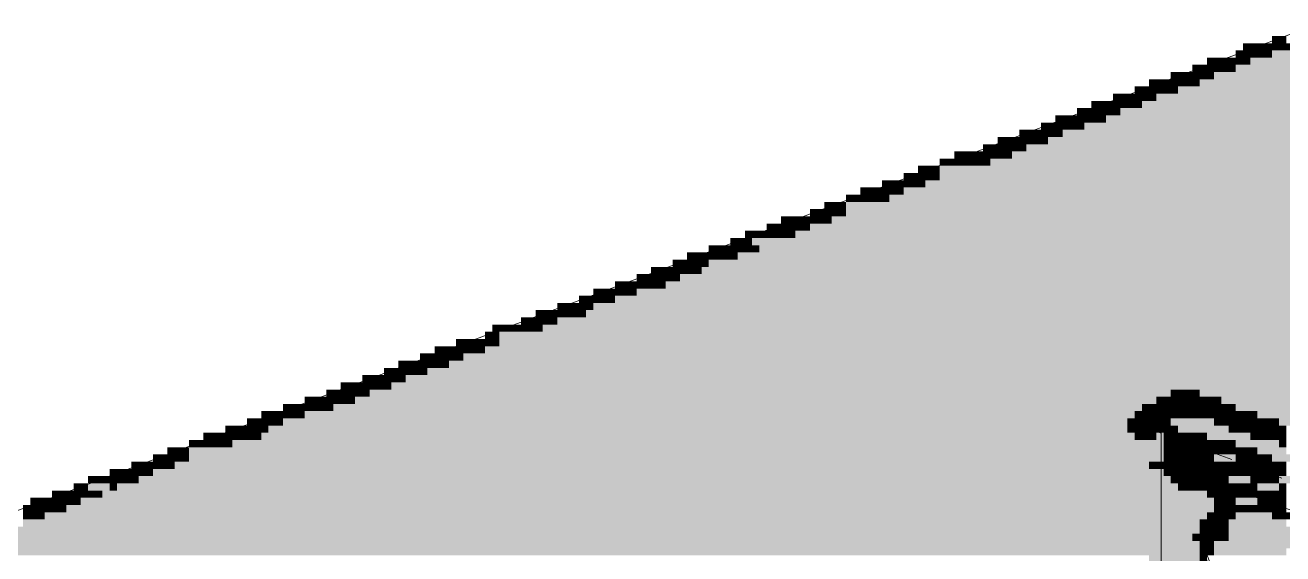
# Paper-space layout '03 3D Building and Roof' of a CAD drawing. Header units: millimetres. Extents: x 5 to 415, y 5 to 292.
# Drawn here: x 35.74 to 65.6, y 87.87 to 100.43 of the extents above; entities that cross this region are included whole.
import ezdxf

# ---------------------------------------------------------------- set-up
doc = ezdxf.new("R2010")
doc.units = ezdxf.units.MM
doc.layers.add('EXISTING', color=7, linetype='Continuous')
doc.layers.add('IMAGES', color=7, linetype='Continuous')

# ---------------------------------------------------------------- blocks, each defined once
blk = doc.blocks.new('SHEET_03')
at = {"layer": 'EXISTING', "color": 250, "lineweight": 9}
for p, q in [((144.555, 129.728), (26.235, 85.404)), ((62.148, 90.944), (62.148, 91.075)), ((64.061, 91.232), (63.998, 91.256)), ((62.707, 90.734), (62.272, 90.897)), ((62.709, 90.788), (62.709, 90.055)), ((63.018, 90.618), (62.832, 90.688)), ((63.143, 90.702), (63.205, 90.679)), ((63.516, 90.431), (63.143, 90.571)), ((63.64, 90.516), (63.764, 90.469)), ((63.827, 90.315), (63.702, 90.361)), ((64.386, 90.105), (63.951, 90.268)), ((64.2, 90.306), (64.262, 90.283)), ((64.511, 90.19), (64.573, 90.166)), ((62.778, 90.029), (62.709, 90.055)), ((62.709, 90.055), (62.709, 86.688)), ((62.987, 89.951), (62.917, 89.977)), ((64.697, 89.989), (64.511, 90.059)), ((65.257, 89.779), (64.821, 89.942)), ((63.829, 89.635), (63.755, 89.663)), ((63.778, 89.654), (63.841, 89.631)), ((65.568, 89.663), (65.381, 89.733)), ((63.681, 88.007), (64.422, 89.413)), ((64.432, 89.366), (63.725, 88.024)), ((64.093, 89.536), (64.156, 89.513)), ((64.274, 89.469), (64.199, 89.497)), ((64.407, 89.419), (64.596, 89.348)), ((64.578, 89.388), (64.515, 89.412)), ((64.722, 89.301), (65.099, 89.159)), ((64.892, 89.27), (64.766, 89.317)), ((65.144, 89.176), (65.081, 89.2)), ((65.288, 89.089), (65.414, 89.042)), ((65.458, 89.058), (65.333, 89.105)), ((65.54, 88.994), (65.854, 88.877)), ((63.681, 88.218), (63.681, 88.007)), ((63.681, 87.904), (63.681, 88.11)), ((63.725, 88.127), (63.725, 87.99)), ((63.725, 88.024), (63.725, 88.094)), ((63.681, 88.007), (63.725, 88.024)), ((63.681, 88.007), (63.681, 87.937)), ((64.298, 86.373), (63.681, 88.007)), ((63.725, 87.954), (63.725, 88.024)), ((63.725, 88.024), (64.343, 86.39))]:
    blk.add_line(p, q, dxfattribs=at)
at = {"layer": 'IMAGES', "color": 7}
for points in [[(65.335, 100), (65.507, 100), (65.335, 100.171), (65.507, 100.171)], [(65.507, 100), (65.678, 100), (65.507, 100.171), (65.678, 100.171)], [(64.478, 99.657), (64.65, 99.657), (64.478, 99.829), (64.65, 99.829)], [(64.65, 99.829), (64.992, 99.829), (64.65, 100), (64.992, 100)], [(64.65, 99.657), (64.821, 99.657), (64.65, 99.829), (64.821, 99.829)], [(64.821, 99.657), (64.992, 99.657), (64.821, 99.829), (64.992, 99.829)], [(64.992, 99.829), (65.164, 99.829), (64.992, 100), (65.164, 100)], [(64.992, 99.657), (65.164, 99.657), (64.992, 99.829), (65.164, 99.829)], [(65.164, 99.829), (65.335, 99.829), (65.164, 100), (65.335, 100)], [(65.164, 99.657), (65.335, 99.657), (65.164, 99.829), (65.335, 99.829)], [(65.335, 99.829), (65.507, 99.829), (65.335, 100), (65.507, 100)], [(65.335, 99.657), (95.838, 99.657), (65.335, 99.829), (95.838, 99.829)], [(65.507, 99.829), (65.849, 99.829), (65.507, 100), (65.849, 100)], [(63.45, 99.314), (63.622, 99.314), (63.45, 99.486), (63.622, 99.486)], [(63.622, 99.314), (63.793, 99.314), (63.622, 99.486), (63.793, 99.486)], [(63.793, 99.486), (63.964, 99.486), (63.793, 99.657), (63.964, 99.657)], [(63.793, 99.314), (63.964, 99.314), (63.793, 99.486), (63.964, 99.486)], [(63.964, 99.486), (64.136, 99.486), (63.964, 99.657), (64.136, 99.657)], [(63.964, 99.314), (64.136, 99.314), (63.964, 99.486), (64.136, 99.486)], [(64.136, 99.486), (64.307, 99.486), (64.136, 99.657), (64.307, 99.657)], [(64.136, 99.314), (64.307, 99.314), (64.136, 99.486), (64.307, 99.486)], [(64.307, 99.486), (64.478, 99.486), (64.307, 99.657), (64.478, 99.657)], [(64.307, 99.314), (64.478, 99.314), (64.307, 99.486), (64.478, 99.486)], [(64.478, 99.486), (64.65, 99.486), (64.478, 99.657), (64.65, 99.657)], [(64.478, 99.314), (95.838, 99.314), (64.478, 99.486), (95.838, 99.486)], [(64.65, 99.486), (64.821, 99.486), (64.65, 99.657), (64.821, 99.657)], [(64.821, 99.486), (95.838, 99.486), (64.821, 99.657), (95.838, 99.657)], [(62.422, 98.971), (62.593, 98.971), (62.422, 99.143), (62.593, 99.143)], [(62.593, 98.971), (62.765, 98.971), (62.593, 99.143), (62.765, 99.143)], [(62.765, 98.971), (62.936, 98.971), (62.765, 99.143), (62.936, 99.143)], [(62.936, 99.143), (63.107, 99.143), (62.936, 99.314), (63.107, 99.314)], [(62.936, 98.971), (63.107, 98.971), (62.936, 99.143), (63.107, 99.143)], [(63.107, 99.143), (63.279, 99.143), (63.107, 99.314), (63.279, 99.314)], [(63.107, 98.971), (63.279, 98.971), (63.107, 99.143), (63.279, 99.143)], [(63.279, 99.143), (63.45, 99.143), (63.279, 99.314), (63.45, 99.314)], [(63.279, 98.971), (63.45, 98.971), (63.279, 99.143), (63.45, 99.143)], [(63.45, 98.971), (63.622, 98.971), (63.45, 99.314), (63.622, 99.314)], [(63.622, 99.143), (63.793, 99.143), (63.622, 99.314), (63.793, 99.314)], [(63.622, 98.971), (95.324, 98.971), (63.622, 99.143), (95.324, 99.143)], [(63.793, 99.143), (63.964, 99.143), (63.793, 99.314), (63.964, 99.314)], [(63.964, 99.143), (95.838, 99.143), (63.964, 99.314), (95.838, 99.314)], [(62.079, 98.8), (62.251, 98.8), (62.079, 98.971), (62.251, 98.971)], [(62.251, 98.8), (62.422, 98.8), (62.251, 98.971), (62.422, 98.971)], [(62.422, 98.8), (62.593, 98.8), (62.422, 98.971), (62.593, 98.971)], [(62.593, 98.8), (62.936, 98.8), (62.593, 98.971), (62.936, 98.971)], [(62.936, 98.8), (63.107, 98.8), (62.936, 98.971), (63.107, 98.971)], [(63.107, 98.8), (94.981, 98.8), (63.107, 98.971), (94.981, 98.971)], [(61.051, 98.457), (61.222, 98.457), (61.051, 98.629), (61.222, 98.629)], [(61.222, 98.457), (61.394, 98.457), (61.222, 98.629), (61.394, 98.629)], [(61.394, 98.457), (61.565, 98.457), (61.394, 98.629), (61.565, 98.629)], [(61.565, 98.629), (61.737, 98.629), (61.565, 98.8), (61.737, 98.8)], [(61.565, 98.457), (61.737, 98.457), (61.565, 98.629), (61.737, 98.629)], [(61.737, 98.629), (61.908, 98.629), (61.737, 98.8), (61.908, 98.8)], [(61.737, 98.457), (61.908, 98.457), (61.737, 98.629), (61.908, 98.629)], [(61.908, 98.629), (62.079, 98.629), (61.908, 98.8), (62.079, 98.8)], [(61.908, 98.457), (62.079, 98.457), (61.908, 98.629), (62.079, 98.629)], [(62.079, 98.629), (62.251, 98.629), (62.079, 98.8), (62.251, 98.8)], [(62.079, 98.457), (62.251, 98.457), (62.079, 98.629), (62.251, 98.629)], [(62.251, 98.629), (62.422, 98.629), (62.251, 98.8), (62.422, 98.8)], [(62.251, 98.457), (94.124, 98.457), (62.251, 98.629), (94.124, 98.629)], [(62.422, 98.629), (62.593, 98.629), (62.422, 98.8), (62.593, 98.8)], [(62.593, 98.629), (94.467, 98.629), (62.593, 98.8), (94.467, 98.8)], [(60.194, 98.114), (60.366, 98.114), (60.194, 98.286), (60.366, 98.286)], [(60.366, 98.114), (60.537, 98.114), (60.366, 98.286), (60.537, 98.286)], [(60.537, 98.114), (60.708, 98.114), (60.537, 98.286), (60.708, 98.286)], [(60.708, 98.286), (60.88, 98.286), (60.708, 98.457), (60.88, 98.457)], [(60.708, 98.114), (60.88, 98.114), (60.708, 98.286), (60.88, 98.286)], [(60.88, 98.286), (61.051, 98.286), (60.88, 98.457), (61.051, 98.457)], [(60.88, 98.114), (61.051, 98.114), (60.88, 98.286), (61.051, 98.286)], [(61.051, 98.286), (61.222, 98.286), (61.051, 98.457), (61.222, 98.457)], [(61.051, 98.114), (61.394, 98.114), (61.051, 98.286), (61.394, 98.286)], [(61.222, 98.286), (61.394, 98.286), (61.222, 98.457), (61.394, 98.457)], [(61.394, 98.286), (61.565, 98.286), (61.394, 98.457), (61.565, 98.457)], [(61.394, 98.114), (93.096, 98.114), (61.394, 98.286), (93.096, 98.286)], [(61.565, 98.286), (61.737, 98.286), (61.565, 98.457), (61.737, 98.457)], [(61.737, 98.286), (93.781, 98.286), (61.737, 98.457), (93.781, 98.457)], [(59.337, 97.771), (59.509, 97.771), (59.337, 97.943), (59.509, 97.943)], [(59.509, 97.771), (59.68, 97.771), (59.509, 97.943), (59.68, 97.943)], [(59.68, 97.771), (59.852, 97.771), (59.68, 97.943), (59.852, 97.943)], [(59.852, 97.943), (60.023, 97.943), (59.852, 98.114), (60.023, 98.114)], [(59.852, 97.771), (60.023, 97.771), (59.852, 97.943), (60.023, 97.943)], [(60.023, 97.943), (60.194, 97.943), (60.023, 98.114), (60.194, 98.114)], [(60.023, 97.771), (60.194, 97.771), (60.023, 97.943), (60.194, 97.943)], [(60.194, 97.943), (60.366, 97.943), (60.194, 98.114), (60.366, 98.114)], [(60.194, 97.771), (60.366, 97.771), (60.194, 97.943), (60.366, 97.943)], [(60.366, 97.943), (60.537, 97.943), (60.366, 98.114), (60.537, 98.114)], [(60.366, 97.771), (79.558, 97.771), (60.366, 97.943), (79.558, 97.943)], [(60.537, 97.943), (60.708, 97.943), (60.537, 98.114), (60.708, 98.114)], [(60.708, 97.943), (60.88, 97.943), (60.708, 98.114), (60.88, 98.114)], [(60.88, 97.943), (92.925, 97.943), (60.88, 98.114), (92.925, 98.114)], [(58.823, 97.6), (58.995, 97.6), (58.823, 97.771), (58.995, 97.771)], [(58.995, 97.6), (59.166, 97.6), (58.995, 97.771), (59.166, 97.771)], [(59.166, 97.6), (59.337, 97.6), (59.166, 97.771), (59.337, 97.771)], [(59.337, 97.6), (59.509, 97.6), (59.337, 97.771), (59.509, 97.771)], [(59.509, 97.6), (59.68, 97.6), (59.509, 97.771), (59.68, 97.771)], [(59.68, 97.6), (59.852, 97.6), (59.68, 97.771), (59.852, 97.771)], [(59.852, 97.6), (60.023, 97.6), (59.852, 97.771), (60.023, 97.771)], [(60.023, 97.6), (79.044, 97.6), (60.023, 97.771), (79.044, 97.771)], [(57.795, 97.257), (57.967, 97.257), (57.795, 97.429), (57.967, 97.429)], [(57.967, 97.257), (58.138, 97.257), (57.967, 97.429), (58.138, 97.429)], [(58.138, 97.257), (58.309, 97.257), (58.138, 97.429), (58.309, 97.429)], [(58.309, 97.257), (58.652, 97.257), (58.309, 97.429), (58.652, 97.429)], [(58.481, 97.429), (58.652, 97.429), (58.481, 97.6), (58.652, 97.6)], [(58.652, 97.429), (58.823, 97.429), (58.652, 97.6), (58.823, 97.6)], [(58.652, 97.257), (58.823, 97.257), (58.652, 97.429), (58.823, 97.429)], [(58.823, 97.429), (58.995, 97.429), (58.823, 97.6), (58.995, 97.6)], [(58.823, 97.257), (58.995, 97.257), (58.823, 97.429), (58.995, 97.429)], [(58.995, 97.257), (59.166, 97.257), (58.995, 97.6), (59.166, 97.6)], [(59.166, 97.429), (59.337, 97.429), (59.166, 97.6), (59.337, 97.6)], [(59.166, 97.257), (78.701, 97.257), (59.166, 97.429), (78.701, 97.429)], [(59.337, 97.429), (59.509, 97.429), (59.337, 97.6), (59.509, 97.6)], [(59.509, 97.429), (78.701, 97.429), (59.509, 97.6), (78.701, 97.6)], [(56.938, 96.914), (57.11, 96.914), (56.938, 97.086), (57.11, 97.086)], [(57.11, 96.914), (57.281, 96.914), (57.11, 97.086), (57.281, 97.086)], [(57.281, 96.914), (57.452, 96.914), (57.281, 97.086), (57.452, 97.086)], [(57.452, 97.086), (57.624, 97.086), (57.452, 97.257), (57.624, 97.257)], [(57.452, 96.914), (57.967, 96.914), (57.452, 97.086), (57.967, 97.086)], [(57.624, 97.086), (57.795, 97.086), (57.624, 97.257), (57.795, 97.257)], [(57.795, 97.086), (57.967, 97.086), (57.795, 97.257), (57.967, 97.257)], [(57.967, 97.086), (58.138, 97.086), (57.967, 97.257), (58.138, 97.257)], [(57.967, 96.914), (78.873, 96.914), (57.967, 97.086), (78.873, 97.086)], [(58.138, 97.086), (58.309, 97.086), (58.138, 97.257), (58.309, 97.257)], [(58.309, 97.086), (58.652, 97.086), (58.309, 97.257), (58.652, 97.257)], [(58.652, 97.086), (78.53, 97.086), (58.652, 97.257), (78.53, 97.257)], [(56.082, 96.571), (56.253, 96.571), (56.082, 96.743), (56.253, 96.743)], [(56.253, 96.571), (56.424, 96.571), (56.253, 96.743), (56.424, 96.743)], [(56.424, 96.571), (56.596, 96.571), (56.424, 96.743), (56.596, 96.743)], [(56.596, 96.743), (56.767, 96.743), (56.596, 96.914), (56.767, 96.914)], [(56.596, 96.571), (56.938, 96.571), (56.596, 96.743), (56.938, 96.743)], [(56.767, 96.743), (56.938, 96.743), (56.767, 96.914), (56.938, 96.914)], [(56.938, 96.743), (57.11, 96.743), (56.938, 96.914), (57.11, 96.914)], [(56.938, 96.571), (57.11, 96.571), (56.938, 96.743), (57.11, 96.743)], [(57.11, 96.743), (57.452, 96.743), (57.11, 96.914), (57.452, 96.914)], [(57.11, 96.571), (79.216, 96.571), (57.11, 96.743), (79.216, 96.743)], [(57.452, 96.743), (79.044, 96.743), (57.452, 96.914), (79.044, 96.914)], [(55.567, 96.4), (55.739, 96.4), (55.567, 96.571), (55.739, 96.571)], [(55.739, 96.4), (55.91, 96.4), (55.739, 96.571), (55.91, 96.571)], [(55.91, 96.4), (56.082, 96.4), (55.91, 96.571), (56.082, 96.571)], [(56.082, 96.4), (56.253, 96.4), (56.082, 96.571), (56.253, 96.571)], [(56.253, 96.4), (56.596, 96.4), (56.253, 96.571), (56.596, 96.571)], [(56.596, 96.4), (79.216, 96.4), (56.596, 96.571), (79.216, 96.571)], [(54.711, 96.057), (54.882, 96.057), (54.711, 96.229), (54.882, 96.229)], [(54.882, 96.057), (55.053, 96.057), (54.882, 96.229), (55.053, 96.229)], [(55.053, 96.057), (55.225, 96.057), (55.053, 96.229), (55.225, 96.229)], [(55.225, 96.229), (55.396, 96.229), (55.225, 96.4), (55.396, 96.4)], [(55.225, 96.057), (55.739, 96.057), (55.225, 96.229), (55.739, 96.229)], [(55.396, 96.229), (55.739, 96.229), (55.396, 96.4), (55.739, 96.4)], [(55.739, 96.229), (55.91, 96.229), (55.739, 96.4), (55.91, 96.4)], [(55.739, 96.057), (79.216, 96.057), (55.739, 96.229), (79.216, 96.229)], [(55.91, 96.229), (56.082, 96.229), (55.91, 96.4), (56.082, 96.4)], [(56.082, 96.229), (56.253, 96.229), (56.082, 96.4), (56.253, 96.4)], [(56.253, 96.229), (79.216, 96.229), (56.253, 96.4), (79.216, 96.4)], [(53.682, 95.714), (53.854, 95.714), (53.682, 95.886), (53.854, 95.886)], [(53.854, 95.714), (54.025, 95.714), (53.854, 95.886), (54.025, 95.886)], [(54.025, 95.714), (54.197, 95.714), (54.025, 95.886), (54.197, 95.886)], [(54.197, 95.714), (54.368, 95.714), (54.197, 95.886), (54.368, 95.886)], [(54.368, 95.886), (54.539, 95.886), (54.368, 96.057), (54.539, 96.057)], [(54.368, 95.714), (54.539, 95.714), (54.368, 95.886), (54.539, 95.886)], [(54.539, 95.886), (54.711, 95.886), (54.539, 96.057), (54.711, 96.057)], [(54.539, 95.714), (54.711, 95.714), (54.539, 95.886), (54.711, 95.886)], [(54.711, 95.886), (54.882, 95.886), (54.711, 96.057), (54.882, 96.057)], [(54.711, 95.714), (54.882, 95.714), (54.711, 95.886), (54.882, 95.886)], [(54.882, 95.886), (55.225, 95.886), (54.882, 96.057), (55.225, 96.057)], [(54.882, 95.714), (79.216, 95.714), (54.882, 95.886), (79.216, 95.886)], [(55.225, 95.886), (79.216, 95.886), (55.225, 96.057), (79.216, 96.057)], [(52.826, 95.371), (52.997, 95.371), (52.826, 95.543), (52.997, 95.543)], [(52.997, 95.371), (53.168, 95.371), (52.997, 95.543), (53.168, 95.543)], [(53.168, 95.371), (53.511, 95.371), (53.168, 95.543), (53.511, 95.543)], [(53.34, 95.543), (53.511, 95.543), (53.34, 95.714), (53.511, 95.714)], [(53.511, 95.543), (53.682, 95.543), (53.511, 95.714), (53.682, 95.714)], [(53.511, 95.371), (53.682, 95.371), (53.511, 95.543), (53.682, 95.543)], [(53.682, 95.543), (53.854, 95.543), (53.682, 95.714), (53.854, 95.714)], [(53.682, 95.371), (53.854, 95.371), (53.682, 95.543), (53.854, 95.543)], [(53.854, 95.543), (54.025, 95.543), (53.854, 95.714), (54.025, 95.714)], [(53.854, 95.371), (54.025, 95.371), (53.854, 95.543), (54.025, 95.543)], [(54.025, 95.543), (54.368, 95.543), (54.025, 95.714), (54.368, 95.714)], [(54.025, 95.371), (79.216, 95.371), (54.025, 95.543), (79.216, 95.543)], [(54.368, 95.543), (79.216, 95.543), (54.368, 95.714), (79.216, 95.714)], [(52.483, 95.2), (52.654, 95.2), (52.483, 95.371), (52.654, 95.371)], [(52.654, 95.2), (52.826, 95.2), (52.654, 95.371), (52.826, 95.371)], [(52.826, 95.2), (52.997, 95.2), (52.826, 95.371), (52.997, 95.371)], [(52.997, 95.2), (53.511, 95.2), (52.997, 95.371), (53.511, 95.371)], [(53.511, 95.2), (79.216, 95.2), (53.511, 95.371), (79.216, 95.371)], [(51.455, 94.857), (51.626, 94.857), (51.455, 95.029), (51.626, 95.029)], [(51.626, 94.857), (51.797, 94.857), (51.626, 95.029), (51.797, 95.029)], [(51.797, 94.857), (51.969, 94.857), (51.797, 95.029), (51.969, 95.029)], [(51.969, 95.029), (52.14, 95.029), (51.969, 95.2), (52.14, 95.2)], [(51.969, 94.857), (52.312, 94.857), (51.969, 95.029), (52.312, 95.029)], [(52.14, 95.029), (52.312, 95.029), (52.14, 95.2), (52.312, 95.2)], [(52.312, 95.029), (52.654, 95.029), (52.312, 95.2), (52.654, 95.2)], [(52.312, 94.857), (52.483, 94.857), (52.312, 95.029), (52.483, 95.029)], [(52.483, 94.857), (52.654, 94.857), (52.483, 95.029), (52.654, 95.029)], [(52.654, 95.029), (52.826, 95.029), (52.654, 95.2), (52.826, 95.2)], [(52.654, 94.857), (79.216, 94.857), (52.654, 95.029), (79.216, 95.029)], [(52.826, 95.029), (52.997, 95.029), (52.826, 95.2), (52.997, 95.2)], [(52.997, 95.029), (53.168, 95.029), (52.997, 95.2), (53.168, 95.2)], [(53.168, 95.029), (79.216, 95.029), (53.168, 95.2), (79.216, 95.2)], [(50.598, 94.514), (50.769, 94.514), (50.598, 94.686), (50.769, 94.686)], [(50.769, 94.514), (50.941, 94.514), (50.769, 94.686), (50.941, 94.686)], [(50.941, 94.514), (51.112, 94.514), (50.941, 94.686), (51.112, 94.686)], [(51.112, 94.686), (51.283, 94.686), (51.112, 94.857), (51.283, 94.857)], [(51.112, 94.514), (51.283, 94.514), (51.112, 94.686), (51.283, 94.686)], [(51.283, 94.686), (51.455, 94.686), (51.283, 94.857), (51.455, 94.857)], [(51.283, 94.514), (51.455, 94.514), (51.283, 94.686), (51.455, 94.686)], [(51.455, 94.686), (51.626, 94.686), (51.455, 94.857), (51.626, 94.857)], [(51.455, 94.514), (51.626, 94.514), (51.455, 94.686), (51.626, 94.686)], [(51.626, 94.686), (51.797, 94.686), (51.626, 94.857), (51.797, 94.857)], [(51.626, 94.514), (51.797, 94.514), (51.626, 94.686), (51.797, 94.686)], [(51.797, 94.686), (51.969, 94.686), (51.797, 94.857), (51.969, 94.857)], [(51.797, 94.514), (79.216, 94.514), (51.797, 94.686), (79.216, 94.686)], [(51.969, 94.686), (79.216, 94.686), (51.969, 94.857), (79.216, 94.857)], [(50.255, 94.343), (50.427, 94.343), (50.255, 94.514), (50.427, 94.514)], [(50.427, 94.343), (50.598, 94.343), (50.427, 94.514), (50.598, 94.514)], [(50.598, 94.343), (50.769, 94.343), (50.598, 94.514), (50.769, 94.514)], [(50.769, 94.343), (50.941, 94.343), (50.769, 94.514), (50.941, 94.514)], [(50.941, 94.343), (51.112, 94.343), (50.941, 94.514), (51.112, 94.514)], [(51.112, 94.343), (51.283, 94.343), (51.112, 94.514), (51.283, 94.514)], [(51.283, 94.343), (79.216, 94.343), (51.283, 94.514), (79.216, 94.514)], [(49.227, 94), (49.398, 94), (49.227, 94.171), (49.398, 94.171)], [(49.398, 94), (49.57, 94), (49.398, 94.171), (49.57, 94.171)], [(49.57, 94), (49.741, 94), (49.57, 94.171), (49.741, 94.171)], [(49.741, 94.171), (49.912, 94.171), (49.741, 94.343), (49.912, 94.343)], [(49.741, 94), (50.084, 94), (49.741, 94.171), (50.084, 94.171)], [(49.912, 94.171), (50.084, 94.171), (49.912, 94.343), (50.084, 94.343)], [(50.084, 94.171), (50.255, 94.171), (50.084, 94.343), (50.255, 94.343)], [(50.084, 94), (50.255, 94), (50.084, 94.171), (50.255, 94.171)], [(50.255, 94.171), (50.427, 94.171), (50.255, 94.343), (50.427, 94.343)], [(50.255, 94), (79.216, 94), (50.255, 94.171), (79.216, 94.171)], [(50.427, 94.171), (50.598, 94.171), (50.427, 94.343), (50.598, 94.343)], [(50.598, 94.171), (50.769, 94.171), (50.598, 94.343), (50.769, 94.343)], [(50.769, 94.171), (50.941, 94.171), (50.769, 94.343), (50.941, 94.343)], [(50.941, 94.171), (79.216, 94.171), (50.941, 94.343), (79.216, 94.343)], [(48.37, 93.657), (48.542, 93.657), (48.37, 93.829), (48.542, 93.829)], [(48.542, 93.657), (48.884, 93.657), (48.542, 93.829), (48.884, 93.829)], [(48.884, 93.829), (49.056, 93.829), (48.884, 94), (49.056, 94)], [(48.884, 93.657), (49.056, 93.657), (48.884, 93.829), (49.056, 93.829)], [(49.056, 93.829), (49.227, 93.829), (49.056, 94), (49.227, 94)], [(49.056, 93.657), (49.227, 93.657), (49.056, 93.829), (49.227, 93.829)], [(49.227, 93.829), (49.398, 93.829), (49.227, 94), (49.398, 94)], [(49.227, 93.657), (79.216, 93.657), (49.227, 93.829), (79.216, 93.829)], [(49.398, 93.829), (49.57, 93.829), (49.398, 94), (49.57, 94)], [(49.57, 93.829), (49.741, 93.829), (49.57, 94), (49.741, 94)], [(49.741, 93.829), (79.216, 93.829), (49.741, 94), (79.216, 94)], [(47.513, 93.314), (47.685, 93.314), (47.513, 93.486), (47.685, 93.486)], [(47.685, 93.314), (47.856, 93.314), (47.685, 93.486), (47.856, 93.486)], [(47.856, 93.486), (48.027, 93.486), (47.856, 93.657), (48.027, 93.657)], [(47.856, 93.314), (48.027, 93.314), (47.856, 93.486), (48.027, 93.486)], [(48.027, 93.486), (48.37, 93.486), (48.027, 93.657), (48.37, 93.657)], [(48.027, 93.314), (48.199, 93.314), (48.027, 93.486), (48.199, 93.486)], [(48.199, 93.314), (48.37, 93.314), (48.199, 93.486), (48.37, 93.486)], [(48.37, 93.486), (48.542, 93.486), (48.37, 93.657), (48.542, 93.657)], [(48.37, 93.314), (79.216, 93.314), (48.37, 93.486), (79.216, 93.486)], [(48.542, 93.486), (48.713, 93.486), (48.542, 93.657), (48.713, 93.657)], [(48.713, 93.486), (48.884, 93.486), (48.713, 93.657), (48.884, 93.657)], [(48.884, 93.486), (49.056, 93.486), (48.884, 93.657), (49.056, 93.657)], [(49.056, 93.486), (79.216, 93.486), (49.056, 93.657), (79.216, 93.657)], [(46.828, 93.143), (47.171, 93.143), (46.828, 93.314), (47.171, 93.314)], [(47.171, 93.143), (47.342, 93.143), (47.171, 93.314), (47.342, 93.314)], [(47.342, 93.143), (47.513, 93.143), (47.342, 93.314), (47.513, 93.314)], [(47.513, 93.143), (47.685, 93.143), (47.513, 93.314), (47.685, 93.314)], [(47.685, 93.143), (48.027, 93.143), (47.685, 93.314), (48.027, 93.314)], [(48.027, 93.143), (79.216, 93.143), (48.027, 93.314), (79.216, 93.314)], [(45.971, 92.8), (46.142, 92.8), (45.971, 92.971), (46.142, 92.971)], [(46.142, 92.8), (46.314, 92.8), (46.142, 92.971), (46.314, 92.971)], [(46.314, 92.8), (46.485, 92.8), (46.314, 92.971), (46.485, 92.971)], [(46.485, 92.8), (46.657, 92.8), (46.485, 92.971), (46.657, 92.971)], [(46.657, 92.971), (46.828, 92.971), (46.657, 93.143), (46.828, 93.143)], [(46.657, 92.8), (46.828, 92.8), (46.657, 92.971), (46.828, 92.971)], [(46.828, 92.971), (46.999, 92.971), (46.828, 93.143), (46.999, 93.143)], [(46.828, 92.8), (46.999, 92.8), (46.828, 92.971), (46.999, 92.971)], [(46.999, 92.971), (47.513, 92.971), (46.999, 93.143), (47.513, 93.143)], [(46.999, 92.8), (78.873, 92.8), (46.999, 92.971), (78.873, 92.971)], [(47.513, 92.971), (79.216, 92.971), (47.513, 93.143), (79.216, 93.143)], [(45.114, 92.457), (45.286, 92.457), (45.114, 92.629), (45.286, 92.629)], [(45.286, 92.457), (45.457, 92.457), (45.286, 92.629), (45.457, 92.629)], [(45.457, 92.629), (45.8, 92.629), (45.457, 92.8), (45.8, 92.8)], [(45.457, 92.457), (45.628, 92.457), (45.457, 92.629), (45.628, 92.629)], [(45.628, 92.457), (45.8, 92.457), (45.628, 92.629), (45.8, 92.629)], [(45.8, 92.629), (45.971, 92.629), (45.8, 92.8), (45.971, 92.8)], [(45.8, 92.457), (45.971, 92.457), (45.8, 92.629), (45.971, 92.629)], [(45.971, 92.629), (46.142, 92.629), (45.971, 92.8), (46.142, 92.8)], [(45.971, 92.457), (46.142, 92.457), (45.971, 92.629), (46.142, 92.629)], [(46.142, 92.629), (46.314, 92.629), (46.142, 92.8), (46.314, 92.8)], [(46.142, 92.457), (78.187, 92.457), (46.142, 92.629), (78.187, 92.629)], [(46.314, 92.629), (46.485, 92.629), (46.314, 92.8), (46.485, 92.8)], [(46.485, 92.629), (46.657, 92.629), (46.485, 92.8), (46.657, 92.8)], [(46.657, 92.629), (78.701, 92.629), (46.657, 92.8), (78.701, 92.8)], [(44.257, 92.114), (44.429, 92.114), (44.257, 92.286), (44.429, 92.286)], [(44.429, 92.114), (44.6, 92.114), (44.429, 92.286), (44.6, 92.286)], [(44.6, 92.286), (44.772, 92.286), (44.6, 92.457), (44.772, 92.457)], [(44.6, 92.114), (44.772, 92.114), (44.6, 92.286), (44.772, 92.286)], [(44.772, 92.286), (44.943, 92.286), (44.772, 92.457), (44.943, 92.457)], [(44.772, 92.114), (45.114, 92.114), (44.772, 92.286), (45.114, 92.286)], [(44.943, 92.286), (45.114, 92.286), (44.943, 92.457), (45.114, 92.457)], [(45.114, 92.286), (45.286, 92.286), (45.114, 92.457), (45.286, 92.457)], [(45.114, 92.114), (45.286, 92.114), (45.114, 92.286), (45.286, 92.286)], [(45.286, 92.286), (45.457, 92.286), (45.286, 92.457), (45.457, 92.457)], [(45.286, 92.114), (77.159, 92.114), (45.286, 92.286), (77.159, 92.286)], [(45.457, 92.286), (45.8, 92.286), (45.457, 92.457), (45.8, 92.457)], [(45.8, 92.286), (77.673, 92.286), (45.8, 92.457), (77.673, 92.457)], [(43.743, 91.943), (43.915, 91.943), (43.743, 92.114), (43.915, 92.114)], [(43.915, 91.943), (44.086, 91.943), (43.915, 92.114), (44.086, 92.114)], [(44.086, 91.943), (44.429, 91.943), (44.086, 92.114), (44.429, 92.114)], [(44.429, 91.943), (44.6, 91.943), (44.429, 92.114), (44.6, 92.114)], [(44.6, 91.943), (44.772, 91.943), (44.6, 92.114), (44.772, 92.114)], [(44.772, 91.943), (76.645, 91.943), (44.772, 92.114), (76.645, 92.114)], [(42.887, 91.6), (43.058, 91.6), (42.887, 91.771), (43.058, 91.771)], [(43.058, 91.6), (43.229, 91.6), (43.058, 91.771), (43.229, 91.771)], [(43.229, 91.771), (43.401, 91.771), (43.229, 91.943), (43.401, 91.943)], [(43.229, 91.6), (43.401, 91.6), (43.229, 91.771), (43.401, 91.771)], [(43.401, 91.771), (43.572, 91.771), (43.401, 91.943), (43.572, 91.943)], [(43.401, 91.429), (43.572, 91.429), (43.401, 91.771), (43.572, 91.771)], [(43.572, 91.771), (43.743, 91.771), (43.572, 91.943), (43.743, 91.943)], [(43.572, 91.6), (43.743, 91.6), (43.572, 91.771), (43.743, 91.771)], [(43.743, 91.771), (43.915, 91.771), (43.743, 91.943), (43.915, 91.943)], [(43.743, 91.6), (43.915, 91.6), (43.743, 91.771), (43.915, 91.771)], [(43.915, 91.771), (44.086, 91.771), (43.915, 91.943), (44.086, 91.943)], [(43.915, 91.6), (62.936, 91.6), (43.915, 91.771), (62.936, 91.771)], [(44.086, 91.771), (44.257, 91.771), (44.086, 91.943), (44.257, 91.943)], [(44.257, 91.771), (44.429, 91.771), (44.257, 91.943), (44.429, 91.943)], [(44.429, 91.771), (76.302, 91.771), (44.429, 91.943), (76.302, 91.943)], [(62.936, 91.6), (63.107, 91.6), (62.936, 91.771), (63.107, 91.771)], [(63.107, 91.6), (63.45, 91.6), (63.107, 91.771), (63.45, 91.771)], [(63.45, 91.6), (63.622, 91.6), (63.45, 91.771), (63.622, 91.771)], [(63.622, 91.6), (75.788, 91.6), (63.622, 91.771), (75.788, 91.771)], [(41.858, 91.257), (42.03, 91.257), (41.858, 91.429), (42.03, 91.429)], [(42.03, 91.257), (42.201, 91.257), (42.03, 91.429), (42.201, 91.429)], [(42.201, 91.257), (42.373, 91.257), (42.201, 91.429), (42.373, 91.429)], [(42.373, 91.429), (42.544, 91.429), (42.373, 91.6), (42.544, 91.6)], [(42.373, 91.257), (42.544, 91.257), (42.373, 91.429), (42.544, 91.429)], [(42.544, 91.429), (42.715, 91.429), (42.544, 91.6), (42.715, 91.6)], [(42.544, 91.257), (42.715, 91.257), (42.544, 91.429), (42.715, 91.429)], [(42.715, 91.429), (42.887, 91.429), (42.715, 91.6), (42.887, 91.6)], [(42.715, 91.257), (42.887, 91.257), (42.715, 91.429), (42.887, 91.429)], [(42.887, 91.429), (43.058, 91.429), (42.887, 91.6), (43.058, 91.6)], [(42.887, 91.257), (43.058, 91.257), (42.887, 91.429), (43.058, 91.429)], [(43.058, 91.429), (43.229, 91.429), (43.058, 91.6), (43.229, 91.6)], [(43.058, 91.257), (62.251, 91.257), (43.058, 91.429), (62.251, 91.429)], [(43.229, 91.429), (43.401, 91.429), (43.229, 91.6), (43.401, 91.6)], [(43.572, 91.429), (62.593, 91.429), (43.572, 91.6), (62.593, 91.6)], [(62.251, 91.257), (62.422, 91.257), (62.251, 91.429), (62.422, 91.429)], [(62.422, 91.257), (62.593, 91.257), (62.422, 91.429), (62.593, 91.429)], [(62.593, 91.429), (62.765, 91.429), (62.593, 91.6), (62.765, 91.6)], [(62.593, 91.257), (62.765, 91.257), (62.593, 91.429), (62.765, 91.429)], [(62.765, 91.429), (62.936, 91.429), (62.765, 91.6), (62.936, 91.6)], [(62.765, 91.257), (62.936, 91.257), (62.765, 91.429), (62.936, 91.429)], [(62.936, 91.429), (63.107, 91.429), (62.936, 91.6), (63.107, 91.6)], [(62.936, 91.257), (63.107, 91.257), (62.936, 91.429), (63.107, 91.429)], [(63.107, 91.429), (63.45, 91.429), (63.107, 91.6), (63.45, 91.6)], [(63.107, 91.257), (63.279, 91.257), (63.107, 91.429), (63.279, 91.429)], [(63.279, 91.257), (63.45, 91.257), (63.279, 91.429), (63.45, 91.429)], [(63.45, 91.429), (63.622, 91.429), (63.45, 91.6), (63.622, 91.6)], [(63.45, 91.257), (63.622, 91.257), (63.45, 91.429), (63.622, 91.429)], [(63.622, 91.429), (63.964, 91.429), (63.622, 91.6), (63.964, 91.6)], [(63.622, 91.257), (63.793, 91.257), (63.622, 91.429), (63.793, 91.429)], [(63.793, 91.257), (63.964, 91.257), (63.793, 91.429), (63.964, 91.429)], [(63.964, 91.429), (64.136, 91.429), (63.964, 91.6), (64.136, 91.6)], [(63.964, 91.257), (64.136, 91.257), (63.964, 91.429), (64.136, 91.429)], [(64.136, 91.429), (75.274, 91.429), (64.136, 91.6), (75.274, 91.6)], [(64.136, 91.257), (64.307, 91.257), (64.136, 91.429), (64.307, 91.429)], [(64.307, 91.257), (64.478, 91.257), (64.307, 91.429), (64.478, 91.429)], [(64.478, 91.257), (75.103, 91.257), (64.478, 91.429), (75.103, 91.429)], [(41.002, 90.914), (41.173, 90.914), (41.002, 91.086), (41.173, 91.086)], [(41.173, 90.914), (41.344, 90.914), (41.173, 91.086), (41.344, 91.086)], [(41.344, 91.086), (41.516, 91.086), (41.344, 91.257), (41.516, 91.257)], [(41.344, 90.914), (41.516, 90.914), (41.344, 91.086), (41.516, 91.086)], [(41.516, 91.086), (41.687, 91.086), (41.516, 91.257), (41.687, 91.257)], [(41.516, 90.914), (41.687, 90.914), (41.516, 91.086), (41.687, 91.086)], [(41.687, 91.086), (41.858, 91.086), (41.687, 91.257), (41.858, 91.257)], [(41.687, 90.914), (41.858, 90.914), (41.687, 91.086), (41.858, 91.086)], [(41.858, 91.086), (42.03, 91.086), (41.858, 91.257), (42.03, 91.257)], [(41.858, 90.914), (61.908, 90.914), (41.858, 91.086), (61.908, 91.086)], [(42.03, 91.086), (42.201, 91.086), (42.03, 91.257), (42.201, 91.257)], [(42.201, 91.086), (42.373, 91.086), (42.201, 91.257), (42.373, 91.257)], [(42.373, 91.086), (62.079, 91.086), (42.373, 91.257), (62.079, 91.257)], [(61.908, 90.914), (62.079, 90.914), (61.908, 91.086), (62.079, 91.086)], [(62.079, 91.086), (62.251, 91.086), (62.079, 91.257), (62.251, 91.257)], [(62.079, 90.743), (62.251, 90.743), (62.079, 91.086), (62.251, 91.086)], [(62.251, 91.086), (62.422, 91.086), (62.251, 91.257), (62.422, 91.257)], [(62.251, 90.914), (62.422, 90.914), (62.251, 91.086), (62.422, 91.086)], [(62.422, 91.086), (62.593, 91.086), (62.422, 91.257), (62.593, 91.257)], [(62.422, 90.914), (62.593, 90.914), (62.422, 91.086), (62.593, 91.086)], [(62.593, 91.086), (62.765, 91.086), (62.593, 91.257), (62.765, 91.257)], [(62.593, 90.914), (62.765, 90.914), (62.593, 91.086), (62.765, 91.086)], [(62.765, 91.086), (62.936, 91.086), (62.765, 91.257), (62.936, 91.257)], [(62.765, 90.914), (62.936, 90.914), (62.765, 91.086), (62.936, 91.086)], [(62.936, 91.086), (63.107, 91.086), (62.936, 91.257), (63.107, 91.257)], [(62.936, 90.914), (63.964, 90.914), (62.936, 91.086), (63.964, 91.086)], [(63.107, 91.086), (63.45, 91.086), (63.107, 91.257), (63.45, 91.257)], [(63.45, 91.086), (63.622, 91.086), (63.45, 91.257), (63.622, 91.257)], [(63.622, 91.086), (63.793, 91.086), (63.622, 91.257), (63.793, 91.257)], [(63.793, 91.086), (63.964, 91.086), (63.793, 91.257), (63.964, 91.257)], [(63.964, 91.086), (64.136, 91.086), (63.964, 91.257), (64.136, 91.257)], [(63.964, 90.914), (64.136, 90.914), (63.964, 91.086), (64.136, 91.086)], [(64.136, 91.086), (64.307, 91.086), (64.136, 91.257), (64.307, 91.257)], [(64.136, 90.914), (64.307, 90.914), (64.136, 91.086), (64.307, 91.086)], [(64.307, 91.086), (64.478, 91.086), (64.307, 91.257), (64.478, 91.257)], [(64.307, 90.914), (64.478, 90.914), (64.307, 91.086), (64.478, 91.086)], [(64.478, 91.086), (64.821, 91.086), (64.478, 91.257), (64.821, 91.257)], [(64.478, 90.914), (64.65, 90.914), (64.478, 91.086), (64.65, 91.086)], [(64.65, 90.914), (64.992, 90.914), (64.65, 91.086), (64.992, 91.086)], [(64.821, 91.086), (64.992, 91.086), (64.821, 91.257), (64.992, 91.257)], [(64.992, 91.086), (74.589, 91.086), (64.992, 91.257), (74.589, 91.257)], [(64.992, 90.914), (65.164, 90.914), (64.992, 91.086), (65.164, 91.086)], [(65.164, 90.914), (65.335, 90.914), (65.164, 91.086), (65.335, 91.086)], [(65.335, 90.914), (65.507, 90.914), (65.335, 91.086), (65.507, 91.086)], [(65.507, 90.914), (73.903, 90.914), (65.507, 91.086), (73.903, 91.086)], [(40.488, 90.743), (40.659, 90.743), (40.488, 90.914), (40.659, 90.914)], [(40.659, 90.743), (40.83, 90.743), (40.659, 90.914), (40.83, 90.914)], [(40.83, 90.743), (41.002, 90.743), (40.83, 90.914), (41.002, 90.914)], [(41.002, 90.743), (41.173, 90.743), (41.002, 90.914), (41.173, 90.914)], [(41.173, 90.571), (41.344, 90.571), (41.173, 90.914), (41.344, 90.914)], [(41.344, 90.743), (41.516, 90.743), (41.344, 90.914), (41.516, 90.914)], [(41.516, 90.743), (61.908, 90.743), (41.516, 90.914), (61.908, 90.914)], [(61.908, 90.743), (62.079, 90.743), (61.908, 90.914), (62.079, 90.914)], [(62.251, 90.743), (62.422, 90.743), (62.251, 90.914), (62.422, 90.914)], [(62.422, 90.743), (62.593, 90.743), (62.422, 90.914), (62.593, 90.914)], [(62.593, 90.743), (62.765, 90.743), (62.593, 90.914), (62.765, 90.914)], [(62.765, 90.743), (63.107, 90.743), (62.765, 90.914), (63.107, 90.914)], [(63.107, 90.743), (64.307, 90.743), (63.107, 90.914), (64.307, 90.914)], [(64.307, 90.743), (64.65, 90.743), (64.307, 90.914), (64.65, 90.914)], [(64.65, 90.743), (64.821, 90.743), (64.65, 90.914), (64.821, 90.914)], [(64.821, 90.743), (64.992, 90.743), (64.821, 90.914), (64.992, 90.914)], [(64.992, 90.743), (65.164, 90.743), (64.992, 90.914), (65.164, 90.914)], [(65.164, 90.743), (65.335, 90.743), (65.164, 90.914), (65.335, 90.914)], [(65.335, 90.743), (65.507, 90.743), (65.335, 90.914), (65.507, 90.914)], [(65.507, 90.743), (65.678, 90.743), (65.507, 90.914), (65.678, 90.914)], [(39.631, 90.4), (39.802, 90.4), (39.631, 90.571), (39.802, 90.571)], [(39.802, 90.4), (39.973, 90.4), (39.802, 90.571), (39.973, 90.571)], [(39.973, 90.571), (40.145, 90.571), (39.973, 90.743), (40.145, 90.743)], [(39.973, 90.4), (40.145, 90.4), (39.973, 90.571), (40.145, 90.571)], [(40.145, 90.571), (40.316, 90.571), (40.145, 90.743), (40.316, 90.743)], [(40.145, 90.4), (40.316, 90.4), (40.145, 90.571), (40.316, 90.571)], [(40.316, 90.571), (40.488, 90.571), (40.316, 90.743), (40.488, 90.743)], [(40.316, 90.4), (40.488, 90.4), (40.316, 90.571), (40.488, 90.571)], [(40.488, 90.571), (40.659, 90.571), (40.488, 90.743), (40.659, 90.743)], [(40.488, 90.4), (40.659, 90.4), (40.488, 90.571), (40.659, 90.571)], [(40.659, 90.571), (41.002, 90.571), (40.659, 90.743), (41.002, 90.743)], [(40.659, 90.4), (62.422, 90.4), (40.659, 90.571), (62.422, 90.571)], [(41.002, 90.571), (41.173, 90.571), (41.002, 90.743), (41.173, 90.743)], [(41.344, 90.571), (62.079, 90.571), (41.344, 90.743), (62.079, 90.743)], [(62.079, 90.571), (62.251, 90.571), (62.079, 90.743), (62.251, 90.743)], [(62.251, 90.571), (62.422, 90.571), (62.251, 90.743), (62.422, 90.743)], [(62.422, 90.571), (62.593, 90.571), (62.422, 90.743), (62.593, 90.743)], [(62.422, 90.057), (62.593, 90.057), (62.422, 90.571), (62.593, 90.571)], [(62.593, 90.057), (62.765, 90.057), (62.593, 90.743), (62.765, 90.743)], [(62.765, 90.571), (62.936, 90.571), (62.765, 90.743), (62.936, 90.743)], [(62.765, 90.4), (63.107, 90.4), (62.765, 90.571), (63.107, 90.571)], [(62.936, 90.571), (63.107, 90.571), (62.936, 90.743), (63.107, 90.743)], [(63.107, 90.571), (63.45, 90.571), (63.107, 90.743), (63.45, 90.743)], [(63.107, 90.4), (63.279, 90.4), (63.107, 90.571), (63.279, 90.571)], [(63.279, 90.4), (63.45, 90.4), (63.279, 90.571), (63.45, 90.571)], [(63.45, 90.571), (63.622, 90.571), (63.45, 90.743), (63.622, 90.743)], [(63.45, 90.4), (63.622, 90.4), (63.45, 90.571), (63.622, 90.571)], [(63.622, 90.571), (63.793, 90.571), (63.622, 90.743), (63.793, 90.743)], [(63.622, 90.4), (63.793, 90.4), (63.622, 90.571), (63.793, 90.571)], [(63.793, 90.571), (64.821, 90.571), (63.793, 90.743), (64.821, 90.743)], [(63.793, 90.4), (63.964, 90.4), (63.793, 90.571), (63.964, 90.571)], [(63.964, 90.4), (64.307, 90.4), (63.964, 90.571), (64.307, 90.571)], [(64.307, 90.4), (64.478, 90.4), (64.307, 90.571), (64.478, 90.571)], [(64.478, 90.4), (65.507, 90.4), (64.478, 90.571), (65.507, 90.571)], [(64.821, 90.571), (64.992, 90.571), (64.821, 90.743), (64.992, 90.743)], [(64.992, 90.571), (65.164, 90.571), (64.992, 90.743), (65.164, 90.743)], [(65.164, 90.571), (65.507, 90.571), (65.164, 90.743), (65.507, 90.743)], [(65.507, 90.571), (65.678, 90.571), (65.507, 90.743), (65.678, 90.743)], [(65.507, 90.4), (65.678, 90.4), (65.507, 90.571), (65.678, 90.571)], [(38.774, 90.057), (38.945, 90.057), (38.774, 90.229), (38.945, 90.229)], [(38.945, 90.057), (39.288, 90.057), (38.945, 90.229), (39.288, 90.229)], [(39.117, 90.229), (39.288, 90.229), (39.117, 90.4), (39.288, 90.4)], [(39.288, 90.229), (39.459, 90.229), (39.288, 90.4), (39.459, 90.4)], [(39.288, 90.057), (39.631, 90.057), (39.288, 90.229), (39.631, 90.229)], [(39.459, 90.229), (39.631, 90.229), (39.459, 90.4), (39.631, 90.4)], [(39.631, 90.229), (40.145, 90.229), (39.631, 90.4), (40.145, 90.4)], [(39.631, 90.057), (62.422, 90.057), (39.631, 90.229), (62.422, 90.229)], [(40.145, 90.229), (62.422, 90.229), (40.145, 90.4), (62.422, 90.4)], [(62.765, 90.057), (62.936, 90.057), (62.765, 90.4), (62.936, 90.4)], [(62.936, 90.229), (63.279, 90.229), (62.936, 90.4), (63.279, 90.4)], [(62.936, 90.057), (63.107, 90.057), (62.936, 90.229), (63.107, 90.229)], [(63.107, 90.057), (63.45, 90.057), (63.107, 90.229), (63.45, 90.229)], [(63.279, 90.229), (63.45, 90.229), (63.279, 90.4), (63.45, 90.4)], [(63.45, 90.229), (63.793, 90.229), (63.45, 90.4), (63.793, 90.4)], [(63.45, 90.057), (63.622, 90.057), (63.45, 90.229), (63.622, 90.229)], [(63.622, 90.057), (63.793, 90.057), (63.622, 90.229), (63.793, 90.229)], [(63.793, 90.229), (63.964, 90.229), (63.793, 90.4), (63.964, 90.4)], [(63.793, 90.057), (63.964, 90.057), (63.793, 90.229), (63.964, 90.229)], [(63.964, 90.229), (64.136, 90.229), (63.964, 90.4), (64.136, 90.4)], [(63.964, 90.057), (64.478, 90.057), (63.964, 90.229), (64.478, 90.229)], [(64.136, 90.229), (64.307, 90.229), (64.136, 90.4), (64.307, 90.4)], [(64.307, 90.229), (64.478, 90.229), (64.307, 90.4), (64.478, 90.4)], [(64.478, 90.229), (64.65, 90.229), (64.478, 90.4), (64.65, 90.4)], [(64.478, 90.057), (64.65, 90.057), (64.478, 90.229), (64.65, 90.229)], [(64.65, 90.229), (64.821, 90.229), (64.65, 90.4), (64.821, 90.4)], [(64.65, 90.057), (64.821, 90.057), (64.65, 90.229), (64.821, 90.229)], [(64.821, 90.229), (64.992, 90.229), (64.821, 90.4), (64.992, 90.4)], [(64.821, 90.057), (64.992, 90.057), (64.821, 90.229), (64.992, 90.229)], [(64.992, 90.229), (65.678, 90.229), (64.992, 90.4), (65.678, 90.4)], [(64.992, 90.057), (65.164, 90.057), (64.992, 90.229), (65.164, 90.229)], [(65.164, 90.057), (65.335, 90.057), (65.164, 90.229), (65.335, 90.229)], [(65.335, 90.057), (66.363, 90.057), (65.335, 90.229), (66.363, 90.229)], [(37.746, 89.714), (37.917, 89.714), (37.746, 89.886), (37.917, 89.886)], [(37.917, 89.714), (38.088, 89.714), (37.917, 89.886), (38.088, 89.886)], [(38.088, 89.714), (38.431, 89.714), (38.088, 89.886), (38.431, 89.886)], [(38.26, 89.886), (38.431, 89.886), (38.26, 90.057), (38.431, 90.057)], [(38.431, 89.886), (38.603, 89.886), (38.431, 90.057), (38.603, 90.057)], [(38.431, 89.714), (38.774, 89.714), (38.431, 89.886), (38.774, 89.886)], [(38.603, 89.886), (38.774, 89.886), (38.603, 90.057), (38.774, 90.057)], [(38.774, 89.886), (38.945, 89.886), (38.774, 90.057), (38.945, 90.057)], [(38.774, 89.714), (62.422, 89.714), (38.774, 89.886), (62.422, 89.886)], [(38.945, 89.886), (39.117, 89.886), (38.945, 90.057), (39.117, 90.057)], [(39.117, 89.886), (39.288, 89.886), (39.117, 90.057), (39.288, 90.057)], [(39.288, 89.886), (62.422, 89.886), (39.288, 90.057), (62.422, 90.057)], [(62.422, 89.886), (62.593, 89.886), (62.422, 90.057), (62.593, 90.057)], [(62.422, 86.8), (62.593, 86.8), (62.422, 89.886), (62.593, 89.886)], [(62.593, 89.886), (62.765, 89.886), (62.593, 90.057), (62.765, 90.057)], [(62.593, 86.8), (62.765, 86.8), (62.593, 89.886), (62.765, 89.886)], [(62.765, 89.886), (62.936, 89.886), (62.765, 90.057), (62.936, 90.057)], [(62.765, 89.714), (62.936, 89.714), (62.765, 89.886), (62.936, 89.886)], [(62.936, 89.886), (63.107, 89.886), (62.936, 90.057), (63.107, 90.057)], [(62.936, 89.714), (63.107, 89.714), (62.936, 89.886), (63.107, 89.886)], [(63.107, 89.886), (63.279, 89.886), (63.107, 90.057), (63.279, 90.057)], [(63.107, 89.714), (63.45, 89.714), (63.107, 89.886), (63.45, 89.886)], [(63.279, 89.886), (63.45, 89.886), (63.279, 90.057), (63.45, 90.057)], [(63.45, 89.886), (63.622, 89.886), (63.45, 90.057), (63.622, 90.057)], [(63.45, 89.714), (63.622, 89.714), (63.45, 89.886), (63.622, 89.886)], [(63.622, 89.886), (63.964, 89.886), (63.622, 90.057), (63.964, 90.057)], [(63.622, 89.714), (63.793, 89.714), (63.622, 89.886), (63.793, 89.886)], [(63.793, 89.714), (63.964, 89.714), (63.793, 89.886), (63.964, 89.886)], [(63.964, 89.714), (64.136, 89.714), (63.964, 90.057), (64.136, 90.057)], [(64.136, 89.886), (64.307, 89.886), (64.136, 90.057), (64.307, 90.057)], [(64.136, 89.714), (64.307, 89.714), (64.136, 89.886), (64.307, 89.886)], [(64.307, 89.886), (64.478, 89.886), (64.307, 90.057), (64.478, 90.057)], [(64.307, 89.714), (64.478, 89.714), (64.307, 89.886), (64.478, 89.886)], [(64.478, 89.886), (64.65, 89.886), (64.478, 90.057), (64.65, 90.057)], [(64.478, 89.714), (64.65, 89.714), (64.478, 89.886), (64.65, 89.886)], [(64.65, 89.886), (64.821, 89.886), (64.65, 90.057), (64.821, 90.057)], [(64.65, 89.714), (64.821, 89.714), (64.65, 89.886), (64.821, 89.886)], [(64.821, 89.886), (64.992, 89.886), (64.821, 90.057), (64.992, 90.057)], [(64.821, 89.714), (65.164, 89.714), (64.821, 89.886), (65.164, 89.886)], [(64.992, 89.886), (65.164, 89.886), (64.992, 90.057), (65.164, 90.057)], [(65.164, 89.886), (65.335, 89.886), (65.164, 90.057), (65.335, 90.057)], [(65.164, 89.714), (65.335, 89.714), (65.164, 89.886), (65.335, 89.886)], [(65.335, 89.886), (65.507, 89.886), (65.335, 90.057), (65.507, 90.057)], [(65.335, 89.714), (65.507, 89.714), (65.335, 89.886), (65.507, 89.886)], [(65.507, 89.886), (65.678, 89.886), (65.507, 90.057), (65.678, 90.057)], [(65.507, 89.714), (65.678, 89.714), (65.507, 89.886), (65.678, 89.886)], [(37.232, 89.543), (37.403, 89.543), (37.232, 89.714), (37.403, 89.714)], [(37.403, 89.543), (37.574, 89.543), (37.403, 89.714), (37.574, 89.714)], [(37.574, 89.543), (37.917, 89.543), (37.574, 89.714), (37.917, 89.714)], [(37.917, 89.543), (38.088, 89.543), (37.917, 89.714), (38.088, 89.714)], [(38.088, 89.543), (38.26, 89.543), (38.088, 89.714), (38.26, 89.714)], [(38.26, 89.543), (38.431, 89.543), (38.26, 89.714), (38.431, 89.714)], [(38.431, 89.543), (62.422, 89.543), (38.431, 89.714), (62.422, 89.714)], [(62.765, 86.8), (62.936, 86.8), (62.765, 89.714), (62.936, 89.714)], [(62.936, 89.543), (63.107, 89.543), (62.936, 89.714), (63.107, 89.714)], [(63.107, 89.543), (63.279, 89.543), (63.107, 89.714), (63.279, 89.714)], [(63.279, 89.543), (63.45, 89.543), (63.279, 89.714), (63.45, 89.714)], [(63.45, 89.543), (63.622, 89.543), (63.45, 89.714), (63.622, 89.714)], [(63.622, 89.543), (63.793, 89.543), (63.622, 89.714), (63.793, 89.714)], [(63.793, 89.543), (64.136, 89.543), (63.793, 89.714), (64.136, 89.714)], [(64.136, 89.543), (64.307, 89.543), (64.136, 89.714), (64.307, 89.714)], [(64.307, 89.543), (64.821, 89.543), (64.307, 89.714), (64.821, 89.714)], [(64.821, 89.543), (64.992, 89.543), (64.821, 89.714), (64.992, 89.714)], [(64.992, 89.543), (65.164, 89.543), (64.992, 89.714), (65.164, 89.714)], [(65.164, 89.543), (65.335, 89.543), (65.164, 89.714), (65.335, 89.714)], [(65.335, 89.543), (65.507, 89.543), (65.335, 89.714), (65.507, 89.714)], [(65.507, 89.543), (66.021, 89.543), (65.507, 89.714), (66.021, 89.714)], [(36.375, 89.2), (36.546, 89.2), (36.375, 89.371), (36.546, 89.371)], [(36.546, 89.2), (36.718, 89.2), (36.546, 89.371), (36.718, 89.371)], [(36.718, 89.2), (36.889, 89.2), (36.718, 89.371), (36.889, 89.371)], [(36.889, 89.371), (37.06, 89.371), (36.889, 89.543), (37.06, 89.543)], [(36.889, 89.2), (37.06, 89.2), (36.889, 89.371), (37.06, 89.371)], [(37.06, 89.371), (37.232, 89.371), (37.06, 89.543), (37.232, 89.543)], [(37.06, 89.2), (37.232, 89.2), (37.06, 89.371), (37.232, 89.371)], [(37.232, 89.371), (37.746, 89.371), (37.232, 89.543), (37.746, 89.543)], [(37.232, 89.2), (37.403, 89.2), (37.232, 89.371), (37.403, 89.371)], [(37.403, 89.2), (37.574, 89.2), (37.403, 89.371), (37.574, 89.371)], [(37.574, 89.2), (62.422, 89.2), (37.574, 89.371), (62.422, 89.371)], [(37.746, 89.371), (37.917, 89.371), (37.746, 89.543), (37.917, 89.543)], [(37.917, 89.371), (62.422, 89.371), (37.917, 89.543), (62.422, 89.543)], [(62.936, 86.8), (63.107, 86.8), (62.936, 89.543), (63.107, 89.543)], [(63.107, 89.371), (63.279, 89.371), (63.107, 89.543), (63.279, 89.543)], [(63.107, 89.2), (63.793, 89.2), (63.107, 89.371), (63.793, 89.371)], [(63.279, 89.371), (63.622, 89.371), (63.279, 89.543), (63.622, 89.543)], [(63.622, 89.371), (63.793, 89.371), (63.622, 89.543), (63.793, 89.543)], [(63.793, 89.371), (63.964, 89.371), (63.793, 89.543), (63.964, 89.543)], [(63.793, 89.2), (64.136, 89.2), (63.793, 89.371), (64.136, 89.371)], [(63.964, 89.371), (64.136, 89.371), (63.964, 89.543), (64.136, 89.543)], [(64.136, 89.371), (64.307, 89.371), (64.136, 89.543), (64.307, 89.543)], [(64.136, 89.2), (64.307, 89.2), (64.136, 89.371), (64.307, 89.371)], [(64.307, 89.371), (64.478, 89.371), (64.307, 89.543), (64.478, 89.543)], [(64.307, 89.2), (64.478, 89.2), (64.307, 89.371), (64.478, 89.371)], [(64.478, 89.371), (64.65, 89.371), (64.478, 89.543), (64.65, 89.543)], [(64.478, 89.2), (64.65, 89.2), (64.478, 89.371), (64.65, 89.371)], [(64.65, 89.371), (64.992, 89.371), (64.65, 89.543), (64.992, 89.543)], [(64.65, 89.2), (64.821, 89.2), (64.65, 89.371), (64.821, 89.371)], [(64.821, 89.2), (64.992, 89.2), (64.821, 89.371), (64.992, 89.371)], [(64.992, 89.371), (65.507, 89.371), (64.992, 89.543), (65.507, 89.543)], [(64.992, 89.2), (65.164, 89.2), (64.992, 89.371), (65.164, 89.371)], [(65.164, 89.2), (65.335, 89.2), (65.164, 89.371), (65.335, 89.371)], [(65.335, 89.2), (65.507, 89.2), (65.335, 89.371), (65.507, 89.371)], [(65.507, 89.371), (65.678, 89.371), (65.507, 89.543), (65.678, 89.543)], [(65.507, 89.2), (65.678, 89.2), (65.507, 89.371), (65.678, 89.371)], [(35.689, 88.857), (35.861, 88.857), (35.689, 89.029), (35.861, 89.029)], [(35.861, 89.029), (36.032, 89.029), (35.861, 89.2), (36.032, 89.2)], [(35.861, 88.857), (36.203, 88.857), (35.861, 89.029), (36.203, 89.029)], [(36.032, 89.029), (36.203, 89.029), (36.032, 89.2), (36.203, 89.2)], [(36.203, 89.029), (36.375, 89.029), (36.203, 89.2), (36.375, 89.2)], [(36.203, 88.857), (36.375, 88.857), (36.203, 89.029), (36.375, 89.029)], [(36.375, 89.029), (36.718, 89.029), (36.375, 89.2), (36.718, 89.2)], [(36.375, 88.857), (36.718, 88.857), (36.375, 89.029), (36.718, 89.029)], [(36.718, 89.029), (36.889, 89.029), (36.718, 89.2), (36.889, 89.2)], [(36.718, 88.857), (62.422, 88.857), (36.718, 89.029), (62.422, 89.029)], [(36.889, 89.029), (37.06, 89.029), (36.889, 89.2), (37.06, 89.2)], [(37.06, 89.029), (62.422, 89.029), (37.06, 89.2), (62.422, 89.2)], [(63.107, 88.857), (63.964, 88.857), (63.107, 89.2), (63.964, 89.2)], [(63.964, 88.857), (64.136, 88.857), (63.964, 89.2), (64.136, 89.2)], [(64.136, 89.029), (64.307, 89.029), (64.136, 89.2), (64.307, 89.2)], [(64.136, 88.857), (64.307, 88.857), (64.136, 89.029), (64.307, 89.029)], [(64.307, 89.029), (64.478, 89.029), (64.307, 89.2), (64.478, 89.2)], [(64.307, 88.857), (64.478, 88.857), (64.307, 89.029), (64.478, 89.029)], [(64.478, 89.029), (64.992, 89.029), (64.478, 89.2), (64.992, 89.2)], [(64.478, 88.857), (64.65, 88.857), (64.478, 89.029), (64.65, 89.029)], [(64.65, 88.857), (64.821, 88.857), (64.65, 89.029), (64.821, 89.029)], [(64.821, 88.857), (64.992, 88.857), (64.821, 89.029), (64.992, 89.029)], [(64.992, 89.029), (65.164, 89.029), (64.992, 89.2), (65.164, 89.2)], [(64.992, 88.857), (65.164, 88.857), (64.992, 89.029), (65.164, 89.029)], [(65.164, 89.029), (65.335, 89.029), (65.164, 89.2), (65.335, 89.2)], [(65.164, 88.857), (65.335, 88.857), (65.164, 89.029), (65.335, 89.029)], [(65.335, 89.029), (65.507, 89.029), (65.335, 89.2), (65.507, 89.2)], [(65.335, 88.857), (65.507, 88.857), (65.335, 89.029), (65.507, 89.029)], [(65.507, 89.029), (65.678, 89.029), (65.507, 89.2), (65.678, 89.2)], [(65.507, 88.857), (65.678, 88.857), (65.507, 89.029), (65.678, 89.029)], [(35.689, 88.686), (35.861, 88.686), (35.689, 88.857), (35.861, 88.857)], [(35.689, 88.514), (62.422, 88.514), (35.689, 88.686), (62.422, 88.686)], [(35.861, 88.686), (36.032, 88.686), (35.861, 88.857), (36.032, 88.857)], [(36.032, 88.686), (36.203, 88.686), (36.032, 88.857), (36.203, 88.857)], [(36.203, 88.686), (62.422, 88.686), (36.203, 88.857), (62.422, 88.857)], [(63.107, 88.686), (63.793, 88.686), (63.107, 88.857), (63.793, 88.857)], [(63.107, 88.343), (63.622, 88.343), (63.107, 88.686), (63.622, 88.686)], [(63.622, 88.514), (63.793, 88.514), (63.622, 88.686), (63.793, 88.686)], [(63.793, 88.686), (63.964, 88.686), (63.793, 88.857), (63.964, 88.857)], [(63.793, 88.514), (63.964, 88.514), (63.793, 88.686), (63.964, 88.686)], [(63.964, 88.686), (64.136, 88.686), (63.964, 88.857), (64.136, 88.857)], [(63.964, 88.514), (64.136, 88.514), (63.964, 88.686), (64.136, 88.686)], [(64.136, 88.686), (64.307, 88.686), (64.136, 88.857), (64.307, 88.857)], [(64.136, 88.514), (64.307, 88.514), (64.136, 88.686), (64.307, 88.686)], [(64.307, 88.686), (64.478, 88.686), (64.307, 88.857), (64.478, 88.857)], [(64.307, 88.514), (65.678, 88.514), (64.307, 88.686), (65.678, 88.686)], [(64.478, 88.686), (65.335, 88.686), (64.478, 88.857), (65.335, 88.857)], [(65.335, 88.686), (65.507, 88.686), (65.335, 88.857), (65.507, 88.857)], [(65.507, 88.686), (65.849, 88.686), (65.507, 88.857), (65.849, 88.857)], [(35.347, 88.343), (62.422, 88.343), (35.347, 88.514), (62.422, 88.514)], [(63.622, 88.343), (63.793, 88.343), (63.622, 88.514), (63.793, 88.514)], [(63.793, 88.343), (63.964, 88.343), (63.793, 88.514), (63.964, 88.514)], [(63.964, 88.343), (64.307, 88.343), (63.964, 88.514), (64.307, 88.514)], [(64.307, 88.171), (65.849, 88.171), (64.307, 88.514), (65.849, 88.514)], [(34.147, 88), (62.422, 88), (34.147, 88.171), (62.422, 88.171)], [(34.661, 88.171), (62.422, 88.171), (34.661, 88.343), (62.422, 88.343)], [(63.107, 87.657), (63.45, 87.657), (63.107, 88.343), (63.45, 88.343)], [(63.45, 88.171), (63.622, 88.171), (63.45, 88.343), (63.622, 88.343)], [(63.45, 87.657), (63.622, 87.657), (63.45, 88.171), (63.622, 88.171)], [(63.622, 88.171), (63.793, 88.171), (63.622, 88.343), (63.793, 88.343)], [(63.622, 88), (63.793, 88), (63.622, 88.171), (63.793, 88.171)], [(63.793, 88.171), (63.964, 88.171), (63.793, 88.343), (63.964, 88.343)], [(63.793, 88), (63.964, 88), (63.793, 88.171), (63.964, 88.171)], [(63.964, 88.171), (64.136, 88.171), (63.964, 88.343), (64.136, 88.343)], [(63.964, 88), (65.849, 88), (63.964, 88.171), (65.849, 88.171)], [(64.136, 88.171), (64.307, 88.171), (64.136, 88.343), (64.307, 88.343)], [(33.976, 87.829), (62.422, 87.829), (33.976, 88), (62.422, 88)], [(63.622, 87.657), (63.793, 87.657), (63.622, 88), (63.793, 88)], [(63.793, 87.829), (63.964, 87.829), (63.793, 88), (63.964, 88)], [(63.964, 87.829), (65.678, 87.829), (63.964, 88), (65.678, 88)]]:
    blk.add_solid(points, dxfattribs=at)

psp = doc.layouts.new('03 3D Building and Roof')

# ---------------------------------------------------------------- block references
psp.add_blockref('SHEET_03', (0, 0))

doc.saveas('drawing.dxf')
